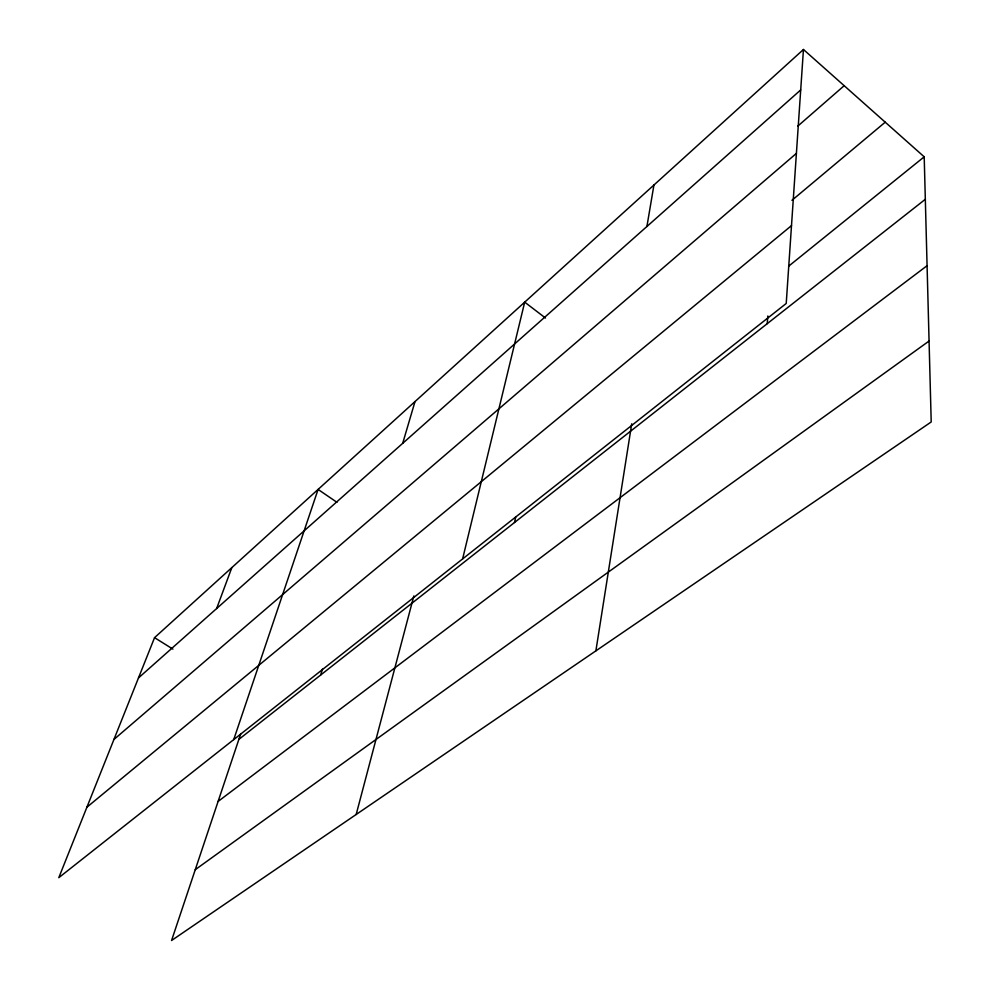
<?xml version="1.0" encoding="UTF-8"?>
<svg xmlns="http://www.w3.org/2000/svg" width="990" height="990" viewBox="0 0 990 990"><rect width="100%" height="100%" fill="white"/><g stroke="black" fill="none" stroke-linecap="round" stroke-linejoin="round"><path stroke-width="1.49" d="M803.447 49.5L786.221 303.472L58.794 877.685L154.551 637.659L803.447 49.5L924.202 156.828L931.206 421.963L171.567 940.5L240.805 733.578M767.225 323.68L767.832 316.008M595.881 650.863L631.719 423.807M646.916 226.487L653.932 185.019M514.503 522.51L515.778 516.632M462.615 558.917L524.7 302.148L545.478 318.025M356.177 814.485L413.857 595.943M402.683 443.347L415.008 401.569M320.649 675.032L322.443 669.116M233.727 739.592L318.087 489.431L336.959 502.314M216.637 608.528L231.821 567.616M138.489 677.927L800.7 89.942M797.73 126.175L844.173 85.697M113.937 739.456L796.405 153.376M791.938 200.327L885.221 122.191M86.897 807.221L791.505 225.609M788.634 266.199L924.202 156.828M238.862 739.382L925.328 199.287M218.097 801.442L927.073 265.704M195.265 869.678L929.066 341.043M154.551 637.659L172.916 649.118"/></g></svg>
